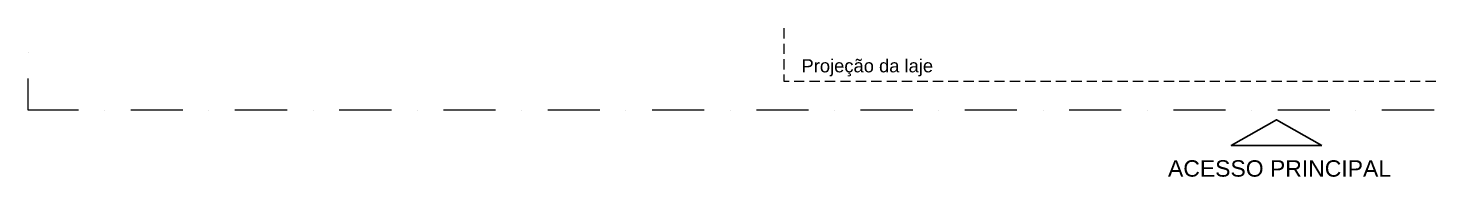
# Model space of a CAD drawing. Extents: x 3377 to 3790, y 1673 to 1846.
# Drawn here: x 3658.59 to 3675.73, y 1734.77 to 1736.58 of the extents above; entities that cross this region are included whole.
import ezdxf

# ---------------------------------------------------------------- set-up
doc = ezdxf.new("R2010")
doc.units = 0
doc.header["$LTSCALE"] = 2
for name, color, linetype in [('F-VT-GREIDE', 6, 'Continuous'), ('PDF11_0', 7, 'Continuous'), ('PDF11_A-PROJEÇÃO', 7, 'Continuous'), ('PDF11_Text', 7, 'Continuous'), ('PDF5_Text', 7, 'Continuous')]:
    doc.layers.add(name, color=color, linetype=linetype)
doc.styles.add('PDF Arial', font='arial.ttf')

msp = doc.modelspace()

# ---------------------------------------------------------------- linework, layer by layer
at = {"layer": 'F-VT-GREIDE', "color": 2}
msp.add_lwpolyline([(3674.345, 1735.15), (3673.793, 1735.462), (3673.242, 1735.15)], close=True, dxfattribs=at)
at = {"layer": 'PDF11_0', "lineweight": 0}
for points in [[(3658.59, 1736.283), (3658.59, 1736.283)], [(3659.204, 1735.58), (3658.59, 1735.58), (3658.59, 1735.966)], [(3659.521, 1735.58), (3659.521, 1735.58)], [(3660.474, 1735.58), (3659.839, 1735.58)], [(3660.791, 1735.58), (3660.791, 1735.58)], [(3661.744, 1735.58), (3661.109, 1735.58)], [(3662.061, 1735.58), (3662.061, 1735.58)], [(3663.013, 1735.58), (3662.378, 1735.58)], [(3663.331, 1735.58), (3663.331, 1735.58)], [(3664.283, 1735.58), (3663.648, 1735.58)], [(3664.601, 1735.58), (3664.601, 1735.58)], [(3665.553, 1735.58), (3664.918, 1735.58)], [(3665.87, 1735.58), (3665.87, 1735.58)], [(3666.823, 1735.58), (3666.188, 1735.58)], [(3667.14, 1735.58), (3667.14, 1735.58)], [(3668.093, 1735.58), (3667.458, 1735.58)], [(3668.41, 1735.58), (3668.41, 1735.58)], [(3669.363, 1735.58), (3668.728, 1735.58)], [(3669.68, 1735.58), (3669.68, 1735.58)], [(3670.632, 1735.58), (3669.997, 1735.58)], [(3670.95, 1735.58), (3670.95, 1735.58)], [(3671.902, 1735.58), (3671.267, 1735.58)], [(3672.22, 1735.58), (3672.22, 1735.58)], [(3673.172, 1735.58), (3672.537, 1735.58)], [(3673.489, 1735.58), (3673.489, 1735.58)], [(3674.442, 1735.58), (3673.807, 1735.58)], [(3674.759, 1735.58), (3674.759, 1735.58)], [(3675.712, 1735.58), (3675.077, 1735.58)]]:
    msp.add_lwpolyline(points, dxfattribs=at)
at = {"layer": 'PDF11_A-PROJEÇÃO', "lineweight": 0}
for points in [[(3667.792, 1736.579), (3667.792, 1736.452)], [(3667.792, 1736.389), (3667.792, 1736.266)], [(3667.792, 1736.203), (3667.792, 1736.076)], [(3667.792, 1736.016), (3667.792, 1735.932), (3667.856, 1735.932)], [(3667.919, 1735.932), (3668.042, 1735.932)], [(3668.105, 1735.932), (3668.232, 1735.932)], [(3668.292, 1735.932), (3668.419, 1735.932)], [(3668.482, 1735.932), (3668.605, 1735.932)], [(3668.668, 1735.932), (3668.795, 1735.932)], [(3668.855, 1735.932), (3668.982, 1735.932)], [(3669.045, 1735.932), (3669.168, 1735.932)], [(3669.231, 1735.932), (3669.354, 1735.932)], [(3669.418, 1735.932), (3669.545, 1735.932)], [(3669.608, 1735.932), (3669.731, 1735.932)], [(3669.794, 1735.932), (3669.917, 1735.932)], [(3669.98, 1735.932), (3670.107, 1735.932)], [(3670.167, 1735.932), (3670.294, 1735.932)], [(3670.357, 1735.932), (3670.48, 1735.932)], [(3670.543, 1735.932), (3670.67, 1735.932)], [(3670.73, 1735.932), (3670.857, 1735.932)], [(3670.92, 1735.932), (3671.043, 1735.932)], [(3671.106, 1735.932), (3671.229, 1735.932)], [(3671.293, 1735.932), (3671.42, 1735.932)], [(3671.483, 1735.932), (3671.606, 1735.932)], [(3671.669, 1735.932), (3671.792, 1735.932)], [(3671.856, 1735.932), (3671.983, 1735.932)], [(3672.042, 1735.932), (3672.169, 1735.932)], [(3672.232, 1735.932), (3672.355, 1735.932)], [(3672.419, 1735.932), (3672.546, 1735.932)], [(3672.605, 1735.932), (3672.732, 1735.932)], [(3672.795, 1735.932), (3672.918, 1735.932)], [(3672.982, 1735.932), (3673.104, 1735.932)], [(3673.168, 1735.932), (3673.295, 1735.932)], [(3673.354, 1735.932), (3673.481, 1735.932)], [(3673.544, 1735.932), (3673.667, 1735.932)], [(3673.731, 1735.932), (3673.858, 1735.932)], [(3673.917, 1735.932), (3674.044, 1735.932)], [(3674.107, 1735.932), (3674.23, 1735.932)], [(3674.294, 1735.932), (3674.416, 1735.932)], [(3674.48, 1735.932), (3674.607, 1735.932)], [(3674.67, 1735.932), (3674.793, 1735.932)], [(3674.857, 1735.932), (3674.979, 1735.932)], [(3675.043, 1735.932), (3675.17, 1735.932)], [(3675.229, 1735.932), (3675.356, 1735.932)], [(3675.42, 1735.932), (3675.542, 1735.932)], [(3675.606, 1735.932), (3675.733, 1735.932)]]:
    msp.add_lwpolyline(points, dxfattribs=at)

# ---------------------------------------------------------------- texts
at = {"layer": 'PDF11_Text', "insert": (3668.008, 1735.991), "char_height": 0.15997, "attachment_point": 7, "style": 'PDF Arial'}
msp.add_mtext('Projeção da laje', dxfattribs=at)
at = {"layer": 'PDF5_Text', "insert": (3672.471, 1734.766), "char_height": 0.19998, "attachment_point": 7, "style": 'PDF Arial'}
msp.add_mtext('ACESSO PRINCIPAL', dxfattribs=at)

doc.saveas('drawing.dxf')
